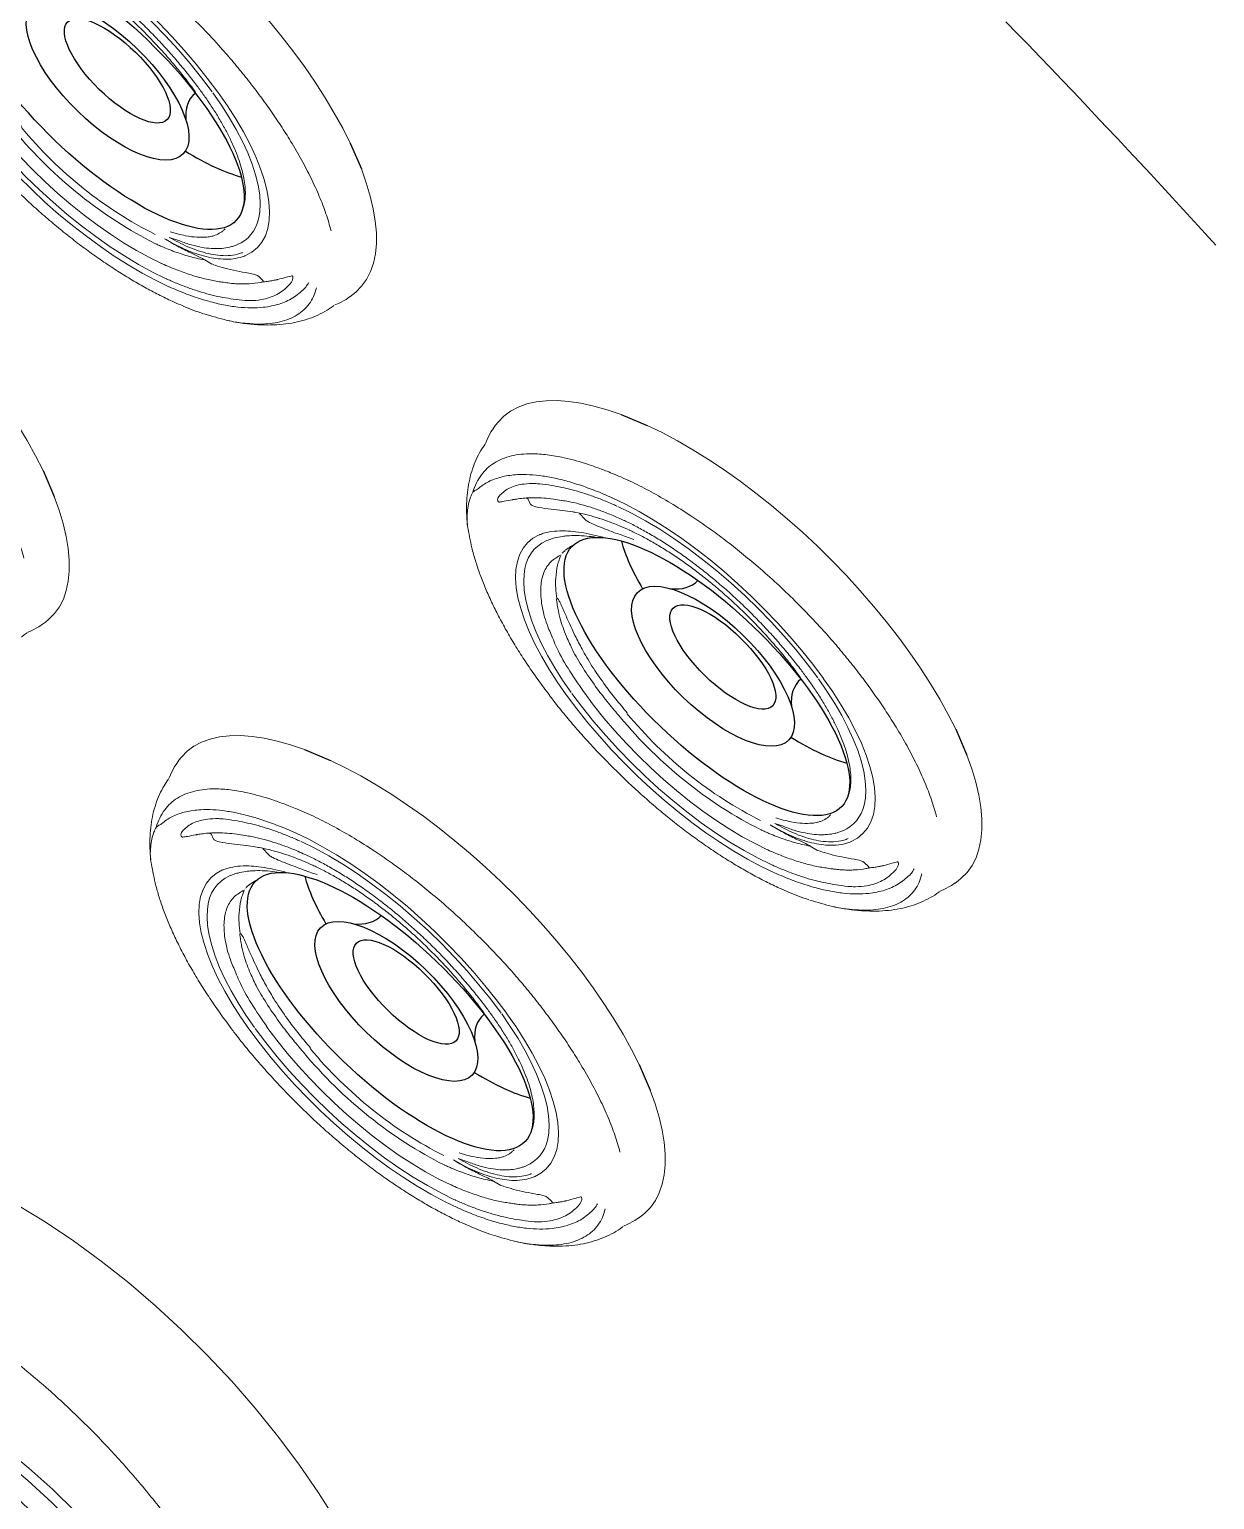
# Model space of a CAD drawing. Extents: x 941 to 1034, y 781 to 934.
# Drawn here: x 1016.52 to 1021.77, y 869.58 to 876.09 of the extents above; entities that cross this region are included whole.
import ezdxf

# ---------------------------------------------------------------- set-up
doc = ezdxf.new("R2010")
doc.units = 0
doc.header["$MEASUREMENT"] = 0
doc.linetypes.add('SLD-Solid', pattern=[0])
for name, color, linetype in [('1', 4, 'Continuous'), ('1_CYAN', 4, 'Continuous'), ('2', 2, 'Continuous'), ('DIM', 3, 'Continuous')]:
    doc.layers.add(name, color=color, linetype=linetype)

# ---------------------------------------------------------------- blocks, each defined once
blk = doc.blocks.new('Pillow07')
at = {"layer": '1_CYAN', "color": 4, "linetype": 'Continuous'}
blk.add_lwpolyline([(-2.3583, -0.8695, -0.006603), (-5.7445, -0.6164, -0.021924), (-6.178, -0.5536, -0.081502), (-6.6829, -0.3825, -0.155149), (-7.057, -0.0024, -0.083013), (-7.1782, 0.3004, -0.136326), (-7.1254, 1.0341, -0.096778), (-6.5652, 1.9438, -0.127397), (-4.2912, 3.344, -0.186872), (-3.2576, 3.2796, 0.065625), (-1.7099, 2.8681, 0.071435), (1.7099, 2.8681, 0.065625), (3.2576, 3.2796, -0.186872), (4.2912, 3.344, -0.127397), (6.5652, 1.9438, -0.096778), (7.1254, 1.0341, -0.136326), (7.1782, 0.3004, -0.083013), (7.057, -0.0024, -0.155149), (6.6829, -0.3825, -0.081502), (6.178, -0.5536, -0.021924), (5.7445, -0.6164, -0.006603), (2.3583, -0.8695, -0.02343)], format="xyb", close=True, dxfattribs=at)
at = {"layer": '1_CYAN', "color": 3, "linetype": 'Continuous'}
blk.add_lwpolyline([(0.011, 1.7903, 0.069931), (-2.4819, 1.4571, 0.085576), (-3.7835, 0.8636, 0.092534), (-4.0834, 0.5588, 0.328712), (-4.0832, 0.0268, 0.110973), (-3.7147, -0.2854, 0.062647), (-2.9227, -0.5879, 0.030211), (-2.0466, -0.7562, 0.019896), (-1.0037, -0.8523, 0.013777), (0, -0.8782, 0.013777), (1.0037, -0.8523, 0.019896), (2.0466, -0.7562, 0.030211), (2.9227, -0.5879, 0.062647), (3.7147, -0.2854, 0.110973), (4.0832, 0.0268, 0.328712), (4.0834, 0.5588, 0.092534), (3.7835, 0.8636, 0.085576), (2.4819, 1.4571, 0.069931), (-0.011, 1.7903)], format="xyb", dxfattribs=at)
blk = doc.blocks.new('J')
at = {"layer": '1', "color": 3, "linetype": 'SLD-Solid', "lineweight": 15, "flags": 128}
for points in [[(1.9018, -0.3599), (1.7804, -0.3013), (1.6527, -0.2471), (1.5194, -0.1978), (1.381, -0.1534), (1.238, -0.1141), (1.0909, -0.0802), (0.9404, -0.0517), (0.7871, -0.0288), (0.6316, -0.0115), (0.4745, 0), (0.3164, 0.0058), (0.1581, 0.0058), (0, 0), (-0.1571, -0.0116), (-0.3126, -0.0289), (-0.4659, -0.0518), (-0.6164, -0.0803), (-0.7635, -0.1142), (-0.9065, -0.1535), (-1.045, -0.1979), (-1.1783, -0.2473), (-1.3059, -0.3014), (-1.4273, -0.3601)], [(-1.2289, -1.1963), (-1.1199, -1.1432), (-1.0047, -1.0947), (-0.8839, -1.0509), (-0.758, -1.0122), (-0.6278, -0.9787), (-0.4938, -0.9505), (-0.3567, -0.9278), (-0.2171, -0.9108), (-0.0759, -0.8995), (0.0664, -0.8939), (0.209, -0.8941), (0.3512, -0.9), (0.4924, -0.9118), (0.6317, -0.9292), (0.7686, -0.9522), (0.9024, -0.9807)], [(-1.1497, -1.2199), (-1.0388, -1.1669), (-0.9214, -1.1188), (-0.7981, -1.0759), (-0.6697, -1.0385), (-0.5367, -1.0067), (-0.4, -0.9807), (-0.2603, -0.9607), (-0.1185, -0.9468), (0.0248, -0.9391), (0.1687, -0.9375), (0.3124, -0.9421), (0.455, -0.953), (0.5959, -0.9699), (0.7342, -0.9929), (0.8691, -1.0218)]]:
    blk.add_lwpolyline(points, dxfattribs=at)
at = {"layer": '1', "color": 3}
for centre, major_axis, ratio in [((0.254, -1.8642), (-1.4397, -0.0234), 0.520649), ((0.2327, -1.7362), (-0.8119, -0.0072), 0.583141)]:
    blk.add_ellipse(centre, major_axis=major_axis, ratio=ratio, dxfattribs=at)
at = {"layer": '1', "color": 3, "linetype": 'SLD-Solid', "lineweight": 15}
for points, knots in [([(-1.399, -1.0275), (-1.3811, -1.0168), (-1.3179, -0.9787), (-1.2022, -0.9177), (-1.0461, -0.8473), (-0.879, -0.7842), (-0.7132, -0.7325), (-0.553, -0.6914), (-0.3995, -0.6591), (-0.2418, -0.6329), (-0.0709, -0.6119), (0.1115, -0.5979), (0.3066, -0.5924), (0.5032, -0.5965), (0.6839, -0.6096), (0.8466, -0.6283), (0.9424, -0.6441), (0.9905, -0.6521)], [0, 0, 0, 0, 0.029367, 0.103767, 0.178168, 0.254729, 0.331291, 0.393306, 0.455321, 0.518568, 0.581815, 0.656275, 0.730735, 0.807359, 0.883982, 0.94187, 1, 1, 1, 1]), ([(-1.0579, -1.2901), (-1.0448, -1.2834), (-1.0011, -1.261), (-0.9224, -1.2256), (-0.8202, -1.1854), (-0.7131, -1.1495), (-0.6017, -1.1178), (-0.4866, -1.0906), (-0.3684, -1.0682), (-0.2476, -1.0504), (-0.1249, -1.0376), (-0.0009, -1.0297), (0.1238, -1.0269), (0.2485, -1.029), (0.3727, -1.0361), (0.4956, -1.0482), (0.6167, -1.0653), (0.7252, -1.085), (0.7922, -1.1004), (0.8206, -1.107)], [0, 0, 0, 0, 0.026275, 0.087966, 0.149698, 0.211464, 0.273267, 0.335105, 0.396973, 0.458867, 0.520782, 0.582712, 0.644652, 0.706595, 0.768535, 0.830464, 0.892377, 0.954267, 1, 1, 1, 1]), ([(-0.9597, -1.3158), (-0.947, -1.3094), (-0.9048, -1.288), (-0.8287, -1.2543), (-0.73, -1.2163), (-0.6264, -1.1826), (-0.5187, -1.1532), (-0.4074, -1.1283), (-0.2931, -1.1081), (-0.1765, -1.0928), (-0.0581, -1.0823), (0.0613, -1.0768), (0.1811, -1.0763), (0.3007, -1.0808), (0.4193, -1.0903), (0.5363, -1.1048), (0.6491, -1.1237), (0.7277, -1.1404), (0.7682, -1.1501), (0.7739, -1.1515)], [0, 0, 0, 0, 0.027554, 0.091746, 0.155986, 0.220267, 0.284591, 0.348954, 0.413352, 0.477778, 0.542227, 0.606691, 0.671163, 0.735636, 0.8001, 0.864548, 0.928972, 0.98997, 1, 1, 1, 1])]:
    blk.add_open_spline(points, degree=3, knots=knots, dxfattribs=at)
blk = doc.blocks.new('*E12')
at = {"layer": '1', "color": 3, "linetype": 'SLD-Solid', "lineweight": 15}
blk.add_arc((2.109, -2.062), 0.0047, 145.5764, 153.9577, dxfattribs=at)
blk = doc.blocks.new('M')
at = {"layer": '1', "color": 3, "linetype": 'SLD-Solid', "lineweight": 15}
for p, q in [((0, 0), (-0.0912, -0.0007)), ((0.0911, -0.0016), (0, 0)), ((-0.6218, -0.0534), (-0.7041, -0.0698)), ((-0.5372, -0.039), (-0.6218, -0.0534)), ((-0.4506, -0.0268), (-0.5372, -0.039)), ((-0.3623, -0.0169), (-0.4506, -0.0268)), ((-0.2728, -0.0092), (-0.3623, -0.0169)), ((-0.1823, -0.0038), (-0.2728, -0.0092)), ((-0.0912, -0.0007), (-0.1823, -0.0038)), ((0.1816, -0.0055), (0.0911, -0.0016)), ((0.2713, -0.0118), (0.1816, -0.0055)), ((0.3597, -0.0203), (0.2713, -0.0118)), ((0.4465, -0.0311), (0.3597, -0.0203)), ((0.5313, -0.0442), (0.4465, -0.0311)), ((0.6138, -0.0593), (0.5313, -0.0442)), ((0.6937, -0.0766), (0.6138, -0.0593)), ((-0.8603, -0.1089), (-0.9337, -0.1313)), ((-0.7837, -0.0884), (-0.8603, -0.1089)), ((-0.7041, -0.0698), (-0.7837, -0.0884)), ((0.7707, -0.0959), (0.6937, -0.0766)), ((0.8444, -0.1171), (0.7707, -0.0959)), ((0.9145, -0.1403), (0.8444, -0.1171)), ((-0.9337, -0.1313), (-1.0035, -0.1556)), ((1.089, -0.2137), (1.0302, -0.1859)), ((-1.1767, -0.2318), (-1.2305, -0.262)), ((-1.1184, -0.2031), (-1.1767, -0.2318)), ((1.1433, -0.243), (1.089, -0.2137)), ((1.1928, -0.2737), (1.1433, -0.243)), ((-1.2796, -0.2934), (-1.3236, -0.326)), ((-1.2305, -0.262), (-1.2796, -0.2934)), ((1.2373, -0.3056), (1.1928, -0.2737)), ((1.2768, -0.3386), (1.2373, -0.3056)), ((-1.3625, -0.3596), (-1.3961, -0.3941)), ((-1.3236, -0.326), (-1.3625, -0.3596)), ((-0.5408, -0.4013), (-0.4637, -0.3894)), ((-0.4637, -0.3894), (-0.3848, -0.3796)), ((-0.3848, -0.3796), (-0.3045, -0.3721)), ((-0.3292, -0.3924), (-0.2475, -0.3862)), ((-0.3045, -0.3721), (-0.2231, -0.3669)), ((-0.2475, -0.3862), (-0.165, -0.3824)), ((-0.2231, -0.3669), (-0.1412, -0.364)), ((-0.165, -0.3824), (-0.0821, -0.3811)), ((-0.1412, -0.364), (-0.059, -0.3634)), ((-0.0821, -0.3811), (0.0007, -0.3823)), ((-0.059, -0.3634), (0.0229, -0.3652)), ((0.0007, -0.3823), (0.0829, -0.386)), ((0.0229, -0.3652), (0.1043, -0.3692)), ((0.0829, -0.386), (0.1641, -0.3922)), ((0.1043, -0.3692), (0.1846, -0.3756)), ((0.1846, -0.3756), (0.2636, -0.3843)), ((0.2636, -0.3843), (0.3408, -0.3952)), ((1.3109, -0.3725), (1.2768, -0.3386)), ((1.3396, -0.4073), (1.3109, -0.3725)), ((-1.4242, -0.4294), (-1.4468, -0.4653)), ((-1.3961, -0.3941), (-1.4242, -0.4294)), ((-0.8238, -0.4699), (-0.7576, -0.4498)), ((-0.7576, -0.4498), (-0.6881, -0.4317)), ((-0.7096, -0.4592), (-0.6387, -0.4413)), ((-0.6881, -0.4317), (-0.6158, -0.4155)), ((-0.6387, -0.4413), (-0.5648, -0.4257)), ((-0.6158, -0.4155), (-0.5408, -0.4013)), ((-0.5648, -0.4257), (-0.4883, -0.4122)), ((-0.4883, -0.4122), (-0.4096, -0.4011)), ((-0.4096, -0.4011), (-0.3292, -0.3924)), ((0.1641, -0.3922), (0.2439, -0.4009)), ((0.2439, -0.4009), (0.3217, -0.4119)), ((0.2938, -0.4466), (0.2951, -0.4468)), ((0.3267, -0.4127), (0.3922, -0.4246)), ((0.3408, -0.3952), (0.3426, -0.3955)), ((0.3426, -0.3955), (0.4128, -0.4079)), ((0.3922, -0.4246), (0.4551, -0.4385)), ((0.4128, -0.4079), (0.4803, -0.4226)), ((0.4551, -0.4385), (0.515, -0.4544)), ((0.4803, -0.4226), (0.5446, -0.4394)), ((0.515, -0.4544), (0.5716, -0.4722)), ((0.5446, -0.4394), (0.6054, -0.4582)), ((1.3628, -0.4429), (1.3396, -0.4073)), ((1.3803, -0.4789), (1.3628, -0.4429)), ((-1.4638, -0.5016), (-1.475, -0.5383)), ((-1.4468, -0.4653), (-1.4638, -0.5016)), ((-0.8865, -0.4918), (-0.8238, -0.4699)), ((-0.8407, -0.501), (-0.777, -0.4791)), ((-0.777, -0.4791), (-0.7096, -0.4592)), ((0.2672, -0.4647), (0.2686, -0.4649)), ((0.5716, -0.4722), (0.6244, -0.4917)), ((0.6054, -0.4582), (0.6622, -0.4789)), ((0.6244, -0.4917), (0.6732, -0.5129)), ((0.6622, -0.4789), (0.7147, -0.5014)), ((0.6732, -0.5129), (0.7177, -0.5356)), ((0.7147, -0.5014), (0.7626, -0.5255)), ((1.3921, -0.5154), (1.3803, -0.4789)), ((1.3982, -0.5522), (1.3921, -0.5154)), ((-1.475, -0.5383), (-1.4805, -0.5751)), ((-1.4805, -0.5751), (-1.4802, -0.612)), ((-0.7317, -0.539), (-0.7309, -0.5387)), ((-0.6876, -0.554), (-0.7109, -0.5661)), ((0.7177, -0.5356), (0.7576, -0.5597)), ((0.7576, -0.5597), (0.7926, -0.5849)), ((0.7626, -0.5255), (0.8056, -0.5511)), ((0.7926, -0.5849), (0.8225, -0.6113)), ((0.8056, -0.5511), (0.8435, -0.578)), ((0.8435, -0.578), (0.8758, -0.6061)), ((1.3985, -0.5891), (1.3982, -0.5522)), ((-1.4802, -0.612), (-1.4781, -0.6296)), ((-1.4781, -0.6296), (-1.4754, -0.646)), ((-1.4747, -0.6459), (-1.4715, -0.6651)), ((-0.9032, -0.6442), (-0.9392, -0.6429)), ((0.8225, -0.6113), (0.8472, -0.6386)), ((0.8472, -0.6386), (0.8656, -0.665)), ((0.8758, -0.6061), (0.9026, -0.6352)), ((0.9026, -0.6352), (0.9236, -0.6651)), ((1.3794, -0.6789), (1.3906, -0.6423)), ((1.3906, -0.6423), (1.3935, -0.623)), ((1.3942, -0.623), (1.3966, -0.6066)), ((1.3966, -0.6066), (1.3985, -0.5891)), ((-1.4715, -0.6651), (-1.4597, -0.7015)), ((-1.4597, -0.7015), (-1.4527, -0.7176)), ((0.9236, -0.6651), (0.9387, -0.6956)), ((0.9387, -0.6956), (0.9477, -0.7265)), ((1.3726, -0.695), (1.3794, -0.6789)), ((-1.1475, -0.7585), (-1.1492, -0.7607)), ((-1.1229, -0.7672), (-1.1475, -0.7585)), ((0.9507, -0.7576), (0.9476, -0.7888)), ((0.9477, -0.7265), (0.9507, -0.7576)), ((-0.9981, -0.836), (-1.0071, -0.8664)), ((0.9476, -0.7888), (0.9384, -0.8198)), ((1.0686, -0.8435), (1.0441, -0.8441)), ((1.0779, -0.8447), (1.0762, -0.8467)), ((-1.0071, -0.8664), (-1.0102, -0.897)), ((-1.0102, -0.897), (-1.0073, -0.9275)), ((-1.0073, -0.9275), (-0.9984, -0.9578)), ((-0.9984, -0.9578), (-0.9836, -0.9878)), ((0.6284, -0.981), (0.6581, -0.9647)), ((0.8608, -0.9522), (0.8249, -0.9613)), ((0.862, -0.9512), (0.8717, -0.9465)), ((-0.9836, -0.9878), (-0.963, -1.0171)), ((-0.963, -1.0171), (-0.9368, -1.0456)), ((-0.9007, -1.0305), (-0.9222, -1.0072)), ((-0.8708, -1.0569), (-0.9007, -1.0305)), ((-0.7419, -0.9846), (-0.7439, -0.9797)), ((0.6692, -1.0106), (0.6323, -1.0205)), ((0.6743, -0.9857), (0.6427, -1.0017)), ((-1.2086, -1.0611), (-1.2084, -1.0615)), ((-0.9368, -1.0456), (-0.905, -1.0731)), ((-0.905, -1.0731), (-0.8679, -1.0995)), ((-0.8358, -1.0822), (-0.8708, -1.0569)), ((-0.8679, -1.0995), (-0.8257, -1.1247)), ((-0.7959, -1.1063), (-0.8358, -1.0822)), ((-0.7515, -1.129), (-0.7959, -1.1063)), ((0.7026, -1.1067), (0.7035, -1.1064)), ((-0.8257, -1.1247), (-0.7787, -1.1483)), ((-0.7787, -1.1483), (-0.7272, -1.1704)), ((-0.7026, -1.1502), (-0.7515, -1.129)), ((-0.7272, -1.1704), (-0.6714, -1.1907)), ((-0.6498, -1.1697), (-0.7026, -1.1502)), ((-0.5932, -1.1875), (-0.6498, -1.1697)), ((0.4487, -1.1761), (0.5167, -1.1617)), ((0.5167, -1.1617), (0.582, -1.1452)), ((0.582, -1.1452), (0.644, -1.1268)), ((0.6988, -1.1627), (0.6314, -1.1827)), ((0.644, -1.1268), (0.7026, -1.1067)), ((0.757, -1.1429), (0.6988, -1.1627)), ((0.7342, -1.1789), (0.7958, -1.1574)), ((0.7625, -1.1409), (0.757, -1.1429)), ((-0.6714, -1.1907), (-0.6118, -1.2092)), ((-0.6118, -1.2092), (-0.5487, -1.2256)), ((-0.5333, -1.2034), (-0.5932, -1.1875)), ((-0.5487, -1.2256), (-0.4825, -1.24)), ((-0.4704, -1.2173), (-0.5333, -1.2034)), ((-0.405, -1.2292), (-0.4704, -1.2173)), ((-0.3221, -1.241), (-0.3999, -1.23)), ((-0.37, -1.1881), (-0.3686, -1.1884)), ((-0.3686, -1.1884), (-0.3673, -1.1886)), ((-0.3673, -1.1886), (-0.2957, -1.1988)), ((-0.2957, -1.1988), (-0.2223, -1.2068)), ((-0.2223, -1.2068), (-0.1476, -1.2125)), ((-0.1476, -1.2125), (-0.0719, -1.216)), ((-0.0719, -1.216), (0.0044, -1.2171)), ((0.0044, -1.2171), (0.0807, -1.216)), ((0.0807, -1.216), (0.1566, -1.2125)), ((0.1566, -1.2125), (0.2319, -1.2067)), ((0.2319, -1.2067), (0.3059, -1.1987)), ((0.3059, -1.1987), (0.3783, -1.1885)), ((0.4101, -1.2296), (0.3314, -1.2407)), ((0.3783, -1.1885), (0.4487, -1.1761)), ((0.4866, -1.2162), (0.4101, -1.2296)), ((0.4557, -1.2464), (0.5294, -1.2325)), ((0.5605, -1.2005), (0.4866, -1.2162)), ((0.5294, -1.2325), (0.6007, -1.2166)), ((0.6314, -1.1827), (0.5605, -1.2005)), ((0.6007, -1.2166), (0.669, -1.1987)), ((0.669, -1.1987), (0.7342, -1.1789)), ((-0.4825, -1.24), (-0.4137, -1.2522)), ((-0.4137, -1.2522), (-0.4119, -1.2525)), ((-0.4119, -1.2525), (-0.3359, -1.2632)), ((-0.3359, -1.2632), (-0.2582, -1.2717)), ((-0.2424, -1.2496), (-0.3221, -1.241)), ((-0.2582, -1.2717), (-0.1792, -1.278)), ((-0.1611, -1.2558), (-0.2424, -1.2496)), ((-0.1792, -1.278), (-0.0991, -1.2821)), ((-0.0789, -1.2595), (-0.1611, -1.2558)), ((-0.0991, -1.2821), (-0.0184, -1.2838)), ((0.0039, -1.2608), (-0.0789, -1.2595)), ((-0.0184, -1.2838), (0.0624, -1.2832)), ((0.0868, -1.2595), (0.0039, -1.2608)), ((0.0624, -1.2832), (0.143, -1.2804)), ((0.1693, -1.2557), (0.0868, -1.2595)), ((0.143, -1.2804), (0.2231, -1.2752)), ((0.251, -1.2494), (0.1693, -1.2557)), ((0.2231, -1.2752), (0.3021, -1.2678)), ((0.3314, -1.2407), (0.251, -1.2494)), ((0.3021, -1.2678), (0.3798, -1.2582)), ((0.3798, -1.2582), (0.4557, -1.2464))]:
    blk.add_line(p, q, dxfattribs=at)
at = {"layer": '1', "color": 3}
for centre, major_axis, ratio, start_param, end_param in [((-0.03, -0.7544), (0.8294, 0.0145), 0.364496, 3.146563, 9.429748), ((-0.0426, -0.7029), (0.4678, 0.006), 0.408212, 3.144742, 9.427927), ((-0.5999, -0.4823), (0.2417, 0.0019), 0.7, -0.725267, -0.007908), ((0.4969, -0.478), (0.2246, 0.0018), 0.7, 3.068739, 3.858971), ((-0.0411, -0.643), (0.3088, 0.0031), 0.371973, 3.142644, 9.425829), ((-0.0119, -0.4306), (0.8294, 0.0145), 0.364496, 3.679416, 4.068187), ((-0.0119, -0.4306), (0.8294, 0.0145), 0.364496, -1.024668, -0.591327)]:
    blk.add_ellipse(centre, major_axis=major_axis, ratio=ratio, start_param=start_param, end_param=end_param, dxfattribs=at)
at = {"layer": '1', "color": 3, "linetype": 'SLD-Solid', "lineweight": 15}
for centre, major_axis, ratio, start_param, end_param in [((-0.9127, -0.6453), (0.0096, 0.00008), 0.7, 0.155275, 0.272948), ((0.5743, -0.7525), (0.3162, 0.0025), 0.7, -0.280999, 0.394679), ((-1.1521, -0.7649), (0.00657, 0.00005), 0.7, 1.120631, 1.843929), ((-1.1504, -0.7628), (0.00681, 0.00005), 0.7, 1.126374, 1.762963), ((-1.1499, -0.7622), (0.00639, 0.00005), 0.7, 1.115946, 1.80729), ((-1.1383, -0.7629), (0.0112, 0.0001), 0.7, 2.477545, 2.524721), ((-1.1156, -0.7712), (0.00535, -0.00526), 1, 3.376627, 3.425003), ((-0.6467, -0.8895), (0.322, 0.0026), 0.7, 2.864732, 3.67969), ((1.0694, -0.8481), (0.00706, 0.00006), 0.7, 0.271899, 1.628297), ((0.8224, -0.9622), (0.00164, 0.00167), 1, -0.438797, -0.309864), ((0.0199, -0.1994), (1.3275, 0.0105), 0.7, 4.567646, 5.149835), ((0.0169, -0.1691), (1.4177, 0.0113), 0.7, 4.571791, 5.14569)]:
    blk.add_ellipse(centre, major_axis=major_axis, ratio=ratio, start_param=start_param, end_param=end_param, dxfattribs=at)
for points, knots in [([(-0.985, -0.4246), (-0.9747, -0.4202), (-0.9385, -0.4045), (-0.872, -0.3794), (-0.7823, -0.3503), (-0.6862, -0.3241), (-0.5908, -0.3025), (-0.4987, -0.2851), (-0.4104, -0.2714), (-0.3196, -0.2601), (-0.2212, -0.2509), (-0.1161, -0.2444), (-0.0038, -0.2413), (0.1096, -0.2421), (0.2137, -0.2465), (0.3075, -0.2533), (0.3628, -0.2593), (0.3904, -0.2623)], [0, 0, 0, 0, 0.029367, 0.103767, 0.178168, 0.254729, 0.331291, 0.393306, 0.455321, 0.518568, 0.581815, 0.656275, 0.730735, 0.807359, 0.883982, 0.94187, 1, 1, 1, 1]), ([(0.3904, -0.2623), (0.4192, -0.2659), (0.4767, -0.2731), (0.5607, -0.2867), (0.6427, -0.3023), (0.7282, -0.3215), (0.8154, -0.3446), (0.9034, -0.3723), (0.9854, -0.4031), (1.0623, -0.4371), (1.1067, -0.4619), (1.1292, -0.4745)], [0, 0, 0, 0, 0.095674, 0.191347, 0.288728, 0.386109, 0.50594, 0.625771, 0.749064, 0.872357, 1, 1, 1, 1]), ([(-1.3399, -0.9112), (-1.3464, -0.8976), (-1.3594, -0.8702), (-1.3685, -0.8299), (-1.3706, -0.7904), (-1.3654, -0.7519), (-1.353, -0.7138), (-1.3336, -0.6764), (-1.3078, -0.64), (-1.2724, -0.6012), (-1.2251, -0.5597), (-1.1562, -0.5114), (-1.0827, -0.47), (-1.0202, -0.4402), (-0.993, -0.4281), (-0.985, -0.4246)], [0, 0, 0, 0, 0.075379, 0.151309, 0.223329, 0.29535, 0.369104, 0.442862, 0.514729, 0.586967, 0.682119, 0.778071, 0.907999, 0.972873, 1, 1, 1, 1]), ([(-0.7876, -0.5289), (-0.7801, -0.5261), (-0.755, -0.5169), (-0.7098, -0.5023), (-0.651, -0.4856), (-0.5894, -0.4706), (-0.5254, -0.4573), (-0.4592, -0.4459), (-0.3911, -0.4362), (-0.3216, -0.4286), (-0.2509, -0.4228), (-0.1795, -0.4191), (-0.1077, -0.4173), (-0.0358, -0.4176), (0.0357, -0.42), (0.1066, -0.4243), (0.1764, -0.4306), (0.239, -0.438), (0.2776, -0.444), (0.294, -0.4465)], [0, 0, 0, 0, 0.026275, 0.087966, 0.149698, 0.211464, 0.273267, 0.335105, 0.396973, 0.458867, 0.520782, 0.582712, 0.644652, 0.706595, 0.768535, 0.830464, 0.892377, 0.954267, 1, 1, 1, 1]), ([(-0.731, -0.5388), (-0.7237, -0.5362), (-0.6995, -0.5274), (-0.6557, -0.5134), (-0.599, -0.4977), (-0.5394, -0.4836), (-0.4774, -0.4712), (-0.4134, -0.4607), (-0.3476, -0.452), (-0.2804, -0.4453), (-0.2123, -0.4405), (-0.1435, -0.4378), (-0.0745, -0.437), (-0.0056, -0.4383), (0.0628, -0.4416), (0.1303, -0.4469), (0.1953, -0.454), (0.2406, -0.4604), (0.264, -0.4641), (0.2673, -0.4646)], [0, 0, 0, 0, 0.027554, 0.091746, 0.155986, 0.220267, 0.284591, 0.348954, 0.413352, 0.477778, 0.542227, 0.606691, 0.671163, 0.735636, 0.8001, 0.864548, 0.928972, 0.98997, 1, 1, 1, 1]), ([(0.2953, -0.4467), (0.3036, -0.4481), (0.3317, -0.4527), (0.3781, -0.4619), (0.4331, -0.4749), (0.4852, -0.4895), (0.5342, -0.5057), (0.5796, -0.5233), (0.6213, -0.5422), (0.659, -0.5622), (0.6924, -0.5833), (0.7215, -0.6052), (0.7462, -0.6278), (0.7661, -0.651), (0.7797, -0.671), (0.7848, -0.6833), (0.7865, -0.6876)], [0, 0, 0, 0, 0.032536, 0.10973, 0.186868, 0.263931, 0.340915, 0.417824, 0.494672, 0.571492, 0.648319, 0.725227, 0.802333, 0.879798, 0.95782, 1, 1, 1, 1]), ([(-1.3337, -0.8863), (-1.3335, -0.8825), (-1.3325, -0.8611), (-1.3233, -0.8215), (-1.2972, -0.7681), (-1.2607, -0.72), (-1.2179, -0.6776), (-1.1725, -0.6405), (-1.1201, -0.6047), (-1.0614, -0.5703), (-0.9963, -0.5376), (-0.9377, -0.5117), (-0.9, -0.4971), (-0.8875, -0.4922)], [0, 0, 0, 0, 0.026712, 0.151413, 0.276447, 0.401159, 0.493498, 0.585836, 0.678075, 0.770318, 0.862284, 0.954116, 1, 1, 1, 1]), ([(-1.1143, -0.6427), (-1.0894, -0.6256), (-1.0521, -0.6), (-0.993, -0.5678), (-0.9457, -0.5446), (-0.9035, -0.526), (-0.8697, -0.5121), (-0.8529, -0.5056), (-0.8452, -0.5027)], [0, 0, 0, 0, 0.337008, 0.50583, 0.674678, 0.843513, 0.927915, 1, 1, 1, 1]), ([(-0.8875, -0.4922), (-0.8874, -0.4922), (-0.8873, -0.4922), (-0.8872, -0.4921), (-0.8871, -0.4921)], [0, 0, 0, 0, 0.154805, 1, 1, 1, 1]), ([(-0.8871, -0.4921), (-0.8871, -0.4921), (-0.8869, -0.492), (-0.8867, -0.4919), (-0.8865, -0.4918)], [0, 0, 0, 0, 0.109067, 1, 1, 1, 1]), ([(-1.0347, -0.6571), (-1.0268, -0.6512), (-1.0067, -0.6364), (-0.9696, -0.6136), (-0.9243, -0.5885), (-0.8746, -0.5645), (-0.8292, -0.5448), (-0.7991, -0.5334), (-0.7881, -0.5292)], [0, 0, 0, 0, 0.125672, 0.317663, 0.508626, 0.698715, 0.890112, 1, 1, 1, 1]), ([(-0.961, -0.6568), (-0.9588, -0.6551), (-0.9453, -0.6447), (-0.9162, -0.6264), (-0.8739, -0.6021), (-0.8271, -0.5787), (-0.78, -0.5577), (-0.7466, -0.5449), (-0.7316, -0.5391)], [0, 0, 0, 0, 0.039608, 0.239952, 0.439301, 0.636256, 0.836536, 1, 1, 1, 1]), ([(-0.7109, -0.5661), (-0.7315, -0.5756), (-0.7775, -0.5967), (-0.8323, -0.6219), (-0.8733, -0.6379), (-0.8925, -0.6437), (-0.901, -0.6441), (-0.9032, -0.6442)], [0, 0, 0, 0, 0.322327, 0.718503, 0.892265, 0.972127, 1, 1, 1, 1]), ([(-1.2457, -0.8348), (-1.2455, -0.8257), (-1.245, -0.8076), (-1.2375, -0.7797), (-1.2244, -0.7517), (-1.2035, -0.7211), (-1.1798, -0.6955), (-1.1498, -0.6684), (-1.1291, -0.6534), (-1.1144, -0.6428)], [0, 0, 0, 0, 0.144102, 0.288177, 0.431944, 0.575712, 0.757525, 0.828809, 1, 1, 1, 1]), ([(-0.7857, -0.6413), (-0.7935, -0.6456), (-0.8176, -0.6592), (-0.8547, -0.6828), (-0.8951, -0.712), (-0.9318, -0.7435), (-0.9637, -0.7773), (-0.9823, -0.8041), (-0.9919, -0.8219), (-0.9953, -0.8293), (-0.9973, -0.8338), (-0.9978, -0.8352), (-0.9978, -0.8352)], [0.1589519, 0.1589519, 0.1589519, 0.1589519, 0.2189082, 0.346758, 0.4751575, 0.6035615, 0.754596, 0.905669, 0.9433962, 0.9811215, 0.9999977, 1, 1, 1, 1]), ([(-1.1724, -0.7833), (-1.1664, -0.7757), (-1.1539, -0.7596), (-1.1293, -0.7341), (-1.0998, -0.707), (-1.069, -0.6818), (-1.0463, -0.6652), (-1.0365, -0.6581)], [0, 0, 0, 0, 0.193412, 0.408503, 0.621237, 0.836748, 1, 1, 1, 1]), ([(-1.1226, -0.767), (-1.1221, -0.7671), (-1.1216, -0.7673), (-1.1205, -0.7675), (-1.1188, -0.7676), (-1.1145, -0.7671), (-1.1015, -0.7623), (-1.0776, -0.7459), (-1.0429, -0.7198), (-1.0147, -0.6972), (-1.0012, -0.6863)], [0, 0, 0, 0, 0.006241, 0.007227, 0.014587, 0.028589, 0.070449, 0.262258, 0.646421, 1, 1, 1, 1]), ([(-1.0012, -0.6863), (-1.0011, -0.6863), (-0.9904, -0.6774), (-0.9773, -0.6679), (-0.9637, -0.6584), (-0.963, -0.6579)], [0, 0, 0, 0, 0.006401, 0.954168, 1, 1, 1, 1]), ([(-0.956, -0.8285), (-0.956, -0.8285), (-0.9539, -0.8234), (-0.9494, -0.8133), (-0.9383, -0.7929), (-0.9245, -0.7724), (-0.904, -0.7468), (-0.8803, -0.7213), (-0.8475, -0.6921), (-0.8233, -0.6733), (-0.811, -0.6645)], [0, 0, 0, 0, 0.0000306, 0.0744962, 0.1489695, 0.2980039, 0.3724874, 0.5215575, 0.6706687, 0.804032, 0.804032, 0.804032, 0.804032]), ([(1.0886, -1.0769), (1.0904, -1.0759), (1.1109, -1.0633), (1.1461, -1.0373), (1.1934, -0.9991), (1.2351, -0.9591), (1.2715, -0.9181), (1.3025, -0.8762), (1.3279, -0.8335), (1.3482, -0.7903), (1.3625, -0.7467), (1.3702, -0.7163), (1.3717, -0.7004), (1.3718, -0.6992)], [0, 0, 0, 0, 0.011075, 0.128358, 0.243715, 0.356861, 0.467679, 0.576202, 0.682584, 0.787058, 0.889908, 0.99144, 1, 1, 1, 1]), ([(1.2614, -0.6989), (1.2679, -0.7107), (1.2809, -0.7344), (1.29, -0.771), (1.2921, -0.8077), (1.2868, -0.8446), (1.2744, -0.882), (1.2551, -0.9193), (1.2291, -0.9558), (1.197, -0.9923), (1.1691, -1.016), (1.1547, -1.0282)], [0, 0, 0, 0, 0.113502, 0.227834, 0.336279, 0.444726, 0.555781, 0.666843, 0.775057, 0.88383, 1, 1, 1, 1]), ([(1.2267, -0.7408), (1.2265, -0.7371), (1.226, -0.7259), (1.223, -0.7144), (1.2211, -0.7068)], [0, 0, 0, 0, 0.3359347, 1, 1, 1, 1]), ([(-1.4516, -0.7216), (-1.4496, -0.7329), (-1.4452, -0.7585), (-1.4323, -0.7977), (-1.4143, -0.8391), (-1.3914, -0.8796), (-1.3639, -0.9191), (-1.3316, -0.9576), (-1.2954, -0.9947), (-1.268, -1.0179), (-1.2544, -1.0294)], [0, 0, 0, 0, 0.1000144, 0.225756, 0.3519621, 0.4790519, 0.6074395, 0.7375219, 0.8696622, 1, 1, 1, 1]), ([(-0.8674, -0.794), (-0.8657, -0.7853), (-0.8636, -0.7743), (-0.8601, -0.7632), (-0.8592, -0.7608)], [0, 0, 0, 0, 0.3572691, 0.4544643, 0.4544643, 0.4544643, 0.4544643]), ([(0.7965, -1.1571), (0.8229, -1.1465), (0.8756, -1.1252), (0.9309, -1.0982), (0.9804, -1.0707), (1.0253, -1.0431), (1.0763, -1.0059), (1.1202, -0.967), (1.1624, -0.9207), (1.1978, -0.8666), (1.2227, -0.8045), (1.2253, -0.762), (1.2267, -0.7408)], [0, 0, 0, 0, 0.099686, 0.199319, 0.230421, 0.322801, 0.415179, 0.507539, 0.5999, 0.733139, 0.866784, 1, 1, 1, 1]), ([(1.1672, -0.7765), (1.167, -0.788), (1.1666, -0.8109), (1.1591, -0.8443), (1.1461, -0.877), (1.1252, -0.9115), (1.1015, -0.9395), (1.0715, -0.9683), (1.0508, -0.9838), (1.0362, -0.9948)], [0, 0, 0, 0, 0.144102, 0.288177, 0.431944, 0.575712, 0.757525, 0.828809, 1, 1, 1, 1]), ([(1.1473, -0.737), (1.143, -0.7443), (1.1319, -0.7638), (1.121, -0.7827), (1.1142, -0.7944)], [0, 0, 0, 0, 0.3791413, 1, 1, 1, 1]), ([(1.1469, -0.7365), (1.1473, -0.7365), (1.1482, -0.7365), (1.1497, -0.7367), (1.1515, -0.7373), (1.1537, -0.7384), (1.1575, -0.7415), (1.1621, -0.7489), (1.1659, -0.7597), (1.167, -0.7695), (1.1672, -0.7751), (1.1672, -0.7765)], [0, 0, 0, 0, 0.01602, 0.035445, 0.054871, 0.08078, 0.12717, 0.274887, 0.583806, 0.893992, 1, 1, 1, 1]), ([(-1.2255, -0.8586), (-1.2259, -0.8587), (-1.2268, -0.8591), (-1.2283, -0.8596), (-1.2301, -0.8599), (-1.2322, -0.8598), (-1.236, -0.8589), (-1.2407, -0.8549), (-1.2444, -0.8477), (-1.2454, -0.8402), (-1.2457, -0.8359), (-1.2457, -0.8348)], [0, 0, 0, 0, 0.01602, 0.035445, 0.054871, 0.08078, 0.12717, 0.274887, 0.583806, 0.893992, 1, 1, 1, 1]), ([(-1.2258, -0.8584), (-1.2216, -0.8526), (-1.2105, -0.8372), (-1.1995, -0.821), (-1.1927, -0.8109)], [0, 0, 0, 0, 0.379141, 1, 1, 1, 1]), ([(-1.1927, -0.8109), (-1.1925, -0.8106), (-1.1918, -0.8097), (-1.1907, -0.8081), (-1.1889, -0.8055), (-1.1856, -0.801), (-1.1802, -0.7935), (-1.1753, -0.787), (-1.1725, -0.7833)], [0, 0, 0, 0, 0.035919, 0.106555, 0.177195, 0.318487, 0.601091, 1, 1, 1, 1]), ([(-0.8697, -0.8364), (-0.8739, -0.8547), (-0.8822, -0.8912), (-0.8664, -0.9459), (-0.8304, -0.9988), (-0.7723, -1.0482), (-0.7067, -1.0882), (-0.6543, -1.1088), (-0.6342, -1.1167)], [0, 0, 0, 0, 0.177735, 0.35547, 0.533205, 0.71094, 0.888675, 1, 1, 1, 1]), ([(-0.8674, -0.7942), (-0.868, -0.7982), (-0.8693, -0.8075), (-0.8693, -0.8167), (-0.8692, -0.822)], [0, 0, 0, 0, 0.42371, 1, 1, 1, 1]), ([(-0.8687, -0.8311), (-0.8687, -0.8311), (-0.8684, -0.8304), (-0.8672, -0.8303), (-0.8643, -0.8376), (-0.8577, -0.8523), (-0.8428, -0.8806), (-0.8239, -0.9041), (-0.8113, -0.9197)], [0, 0, 0, 0, 0.000257, 0.036334, 0.144253, 0.358235, 0.572789, 1, 1, 1, 1]), ([(0.6427, -1.0017), (0.6728, -0.9926), (0.7207, -0.9783), (0.7764, -0.9531), (0.8168, -0.9307), (0.8536, -0.9046), (0.8856, -0.8749), (0.9042, -0.8499), (0.9138, -0.8326), (0.9171, -0.8253), (0.9193, -0.8209), (0.9197, -0.8195), (0.9197, -0.8195)], [0, 0, 0, 0, 0.218908, 0.346758, 0.475158, 0.603561, 0.754596, 0.905669, 0.943396, 0.981121, 0.999998, 1, 1, 1, 1]), ([(0.9381, -0.8205), (0.9375, -0.822), (0.9357, -0.8265), (0.9322, -0.834), (0.9228, -0.8516), (0.9045, -0.8773), (0.8737, -0.9079), (0.838, -0.9348), (0.7992, -0.9584), (0.7452, -0.9851), (0.6986, -1.0008), (0.6692, -1.0106)], [0, 0, 0, 0, 0.0187738, 0.0563476, 0.0938864, 0.2442892, 0.3947292, 0.5226703, 0.6514061, 0.779526, 1, 1, 1, 1]), ([(0.8778, -0.8134), (0.8778, -0.8134), (0.8758, -0.8184), (0.8711, -0.8284), (0.8601, -0.848), (0.8463, -0.8671), (0.8258, -0.8901), (0.802, -0.9122), (0.7668, -0.938), (0.7252, -0.963), (0.6913, -0.9782), (0.6743, -0.9857)], [0, 0, 0, 0, 0.000031, 0.074497, 0.14897, 0.298004, 0.372488, 0.521558, 0.670669, 0.835334, 1, 1, 1, 1]), ([(0.7593, -0.8834), (0.7642, -0.8771), (0.772, -0.8667), (0.7822, -0.8476), (0.788, -0.8303), (0.7908, -0.8128), (0.7908, -0.8039), (0.7908, -0.7994)], [0, 0, 0, 0, 0.2370068, 0.3895674, 0.6949044, 0.847454, 1, 1, 1, 1]), ([(0.8734, -0.9456), (0.8867, -0.9387), (0.916, -0.9235), (0.9579, -0.8964), (0.9956, -0.8706), (1.021, -0.8529), (1.0354, -0.8459), (1.0401, -0.8444), (1.0426, -0.8439), (1.0438, -0.8438), (1.0444, -0.8438)], [0, 0, 0, 0, 0.235356, 0.518357, 0.801279, 0.944189, 0.976328, 0.9876, 0.993788, 1, 1, 1, 1]), ([(0.9536, -0.9723), (0.9536, -0.9723), (0.9575, -0.9695), (0.9631, -0.9653), (0.9723, -0.9583), (0.9848, -0.9483), (1.0019, -0.9337), (1.021, -0.9155), (1.0446, -0.8905), (1.0635, -0.8668), (1.0752, -0.849), (1.0779, -0.8447)], [0, 0, 0, 0, 0.000714, 0.073392, 0.109721, 0.182421, 0.327724, 0.473063, 0.618482, 0.909311, 1, 1, 1, 1]), ([(1.1142, -0.7944), (1.114, -0.7947), (1.1133, -0.7958), (1.1122, -0.7976), (1.1104, -0.8005), (1.1071, -0.8055), (1.1005, -0.8153), (1.0907, -0.829), (1.0822, -0.8395), (1.0779, -0.8447)], [0, 0, 0, 0, 0.020739, 0.061523, 0.102309, 0.183889, 0.34706, 0.673517, 1, 1, 1, 1]), ([(-1.3399, -0.9112), (-1.3396, -0.906), (-1.3392, -0.8981), (-1.3351, -0.8893), (-1.3337, -0.8863)], [0, 0, 0, 0, 0.664107, 1, 1, 1, 1]), ([(0.6581, -0.9647), (0.6686, -0.9582), (0.6952, -0.9419), (0.7308, -0.9146), (0.7498, -0.8938), (0.7593, -0.8834)], [0, 0, 0, 0, 0.243936, 0.619578, 1, 1, 1, 1]), ([(-1.2896, -0.9952), (-1.297, -0.9867), (-1.3141, -0.967), (-1.3299, -0.9385), (-1.3372, -0.9186), (-1.3399, -0.9112)], [0, 0, 0, 0, 0.32393, 0.749492, 1, 1, 1, 1]), ([(-0.8113, -0.9197), (-0.8016, -0.93), (-0.7823, -0.9508), (-0.7566, -0.9701), (-0.7437, -0.9798)], [0, 0, 0, 0, 0.4978509, 1, 1, 1, 1]), ([(0.8249, -0.9613), (0.8145, -0.9682), (0.7872, -0.9866), (0.7465, -1.0092), (0.7103, -1.0269), (0.6835, -1.0392), (0.6612, -1.0487), (0.6382, -1.0579), (0.6266, -1.0624), (0.6206, -1.0646), (0.6206, -1.0646)], [0, 0, 0, 0, 0.182479, 0.479936, 0.628519, 0.702783, 0.8514, 0.925684, 0.999996, 1, 1, 1, 1]), ([(0.6323, -1.0205), (0.6537, -1.0151), (0.6965, -1.0041), (0.7458, -0.9878), (0.7834, -0.9747), (0.8044, -0.967), (0.8195, -0.9625), (0.8247, -0.961)], [0, 0, 0, 0, 0.334114, 0.669312, 0.80065, 0.932519, 1, 1, 1, 1]), ([(0.7035, -1.1064), (0.7146, -1.102), (0.7369, -1.0934), (0.7689, -1.0798), (0.7997, -1.0656), (0.839, -1.0461), (0.8847, -1.0205), (0.9246, -0.9942), (0.9458, -0.9782), (0.9521, -0.9734)], [0, 0, 0, 0, 0.112765, 0.225721, 0.338638, 0.45164, 0.677601, 0.903593, 1, 1, 1, 1]), ([(-1.2102, -1.0603), (-1.2234, -1.0517), (-1.2504, -1.0341), (-1.2763, -1.0118), (-1.2874, -0.9979), (-1.2896, -0.9952)], [0, 0, 0, 0, 0.434001, 0.888952, 1, 1, 1, 1]), ([(-0.7437, -0.9796), (-0.7437, -0.9796), (-0.7425, -0.9789), (-0.7386, -0.9784), (-0.7297, -0.98), (-0.7135, -0.9852), (-0.6846, -0.9965), (-0.6347, -1.0165), (-0.5706, -1.0401), (-0.519, -1.0557), (-0.4974, -1.0622)], [0, 0, 0, 0, 0.0002, 0.025236, 0.067323, 0.141073, 0.266748, 0.470502, 0.778091, 1, 1, 1, 1]), ([(-0.5239, -1.0952), (-0.545, -1.0879), (-0.5947, -1.0707), (-0.6531, -1.0431), (-0.6958, -1.0178), (-0.7191, -1.0016), (-0.7315, -0.9922), (-0.738, -0.9871), (-0.7408, -0.9851), (-0.7418, -0.9844)], [0, 0, 0, 0, 0.230758, 0.545346, 0.74943, 0.872578, 0.942678, 0.980397, 1, 1, 1, 1]), ([(1.0361, -0.9949), (1.0112, -1.0128), (0.9739, -1.0398), (0.9148, -1.073), (0.8675, -1.0969), (0.8253, -1.1158), (0.7915, -1.1297), (0.7747, -1.1362), (0.767, -1.1392)], [0, 0, 0, 0, 0.337008, 0.50583, 0.674678, 0.843513, 0.927915, 1, 1, 1, 1]), ([(1.1547, -1.0282), (1.1515, -1.031), (1.1313, -1.0493), (1.0794, -1.085), (1.0231, -1.1151), (0.9916, -1.132)], [0, 0, 0, 0, 0.076495, 0.484239, 1, 1, 1, 1]), ([(-1.2088, -1.0613), (-1.1958, -1.0701), (-1.1675, -1.089), (-1.1191, -1.1163), (-1.065, -1.1434), (-1.007, -1.169), (-0.9452, -1.193), (-0.8799, -1.2154), (-0.8112, -1.2362), (-0.7394, -1.2551), (-0.6649, -1.2721), (-0.5878, -1.2871), (-0.5206, -1.2985), (-0.4786, -1.304), (-0.4636, -1.3059)], [0, 0, 0, 0, 0.074591, 0.161112, 0.246996, 0.333324, 0.42023, 0.507675, 0.595605, 0.683955, 0.772643, 0.861576, 0.950652, 1, 1, 1, 1]), ([(-0.3349, -1.1359), (-0.3677, -1.1304), (-0.4336, -1.1194), (-0.4937, -1.1033), (-0.5239, -1.0952)], [0, 0, 0, 0, 0.496228, 1, 1, 1, 1]), ([(-0.4974, -1.0622), (-0.4692, -1.0698), (-0.4125, -1.0851), (-0.3502, -1.0955), (-0.3188, -1.1007)], [0, 0, 0, 0, 0.496249, 1, 1, 1, 1]), ([(-0.3188, -1.1007), (-0.294, -1.1042), (-0.2441, -1.1112), (-0.1923, -1.1153), (-0.1663, -1.1173)], [0, 0, 0, 0, 0.497728, 1, 1, 1, 1]), ([(0.6206, -1.0646), (0.6206, -1.0646), (0.6201, -1.0648), (0.6197, -1.0649), (0.6193, -1.0651)], [0, 0, 0, 0, 0.029714, 1, 1, 1, 1]), ([(-0.6342, -1.1167), (-0.6227, -1.1217), (-0.5805, -1.1399), (-0.4922, -1.1649), (-0.4107, -1.1802), (-0.37, -1.1879)], [0, 0, 0, 0, 0.157416, 0.578708, 1, 1, 1, 1]), ([(-0.174, -1.1533), (-0.2012, -1.1512), (-0.2558, -1.1469), (-0.3085, -1.1396), (-0.3349, -1.1359)], [0, 0, 0, 0, 0.4977301, 1, 1, 1, 1]), ([(0.7026, -1.1064), (0.7026, -1.1064), (0.7022, -1.1065), (0.7019, -1.1067), (0.7015, -1.1068)], [0, 0, 0, 0, 0.00172, 1, 1, 1, 1]), ([(0.7666, -1.1393), (0.7661, -1.1394), (0.7654, -1.1397), (0.764, -1.1402), (0.7632, -1.1406), (0.7625, -1.1409)], [0, 0, 0, 0, 0.339988, 0.524939, 1, 1, 1, 1]), ([(0.7958, -1.1574), (0.796, -1.1573), (0.7962, -1.1572), (0.7964, -1.1572), (0.7965, -1.1571)], [0, 0, 0, 0, 0.8356, 1, 1, 1, 1]), ([(0.9013, -1.1736), (0.9159, -1.1675), (0.9465, -1.1548), (0.9743, -1.141), (0.9889, -1.1337)], [0, 0, 0, 0, 0.475493, 1, 1, 1, 1]), ([(-0.464, -1.3066), (-0.4601, -1.3072), (-0.4301, -1.3115), (-0.3725, -1.3176), (-0.2914, -1.3249), (-0.209, -1.3299), (-0.126, -1.333), (-0.0426, -1.334), (0.0406, -1.333), (0.1232, -1.3298), (0.205, -1.3246), (0.2853, -1.3174), (0.364, -1.3082), (0.4409, -1.297), (0.516, -1.2838), (0.5895, -1.2687), (0.661, -1.2517), (0.7303, -1.2328), (0.7969, -1.212), (0.854, -1.1921), (0.8873, -1.1785), (0.9008, -1.173)], [0, 0, 0, 0, 0.008425, 0.064388, 0.120568, 0.17691, 0.233345, 0.289786, 0.346148, 0.402364, 0.458374, 0.514135, 0.569591, 0.624664, 0.679957, 0.735663, 0.791743, 0.848146, 0.904805, 0.961644, 1, 1, 1, 1])]:
    blk.add_open_spline(points, degree=3, knots=knots, dxfattribs=at)
at = {"layer": 'DIM'}
for p, q in [((-1.1184, -0.2031), (-1.0035, -0.1556)), ((0.9145, -0.1403), (1.0302, -0.1859))]:
    blk.add_line(p, q, dxfattribs=at)
at = {"xscale": 0.4033039403454456, "yscale": 0.5761484862077708, "zscale": 0.4033039403454455, "rotation": 270.4546423772115}
blk.add_blockref('*E12', (-0.0456, -0.0004), dxfattribs=at)
blk = doc.blocks.new('ENVOY')
at = {"layer": '1', "color": 3, "linetype": 'Continuous'}
blk.add_lwpolyline([(80.4016, 73.5646), (80.3534, 73.6174), (80.3052, 73.6702), (80.2568, 73.7228), (80.2084, 73.7754), (80.1599, 73.8279), (80.1113, 73.8803), (80.0626, 73.9326), (80.0138, 73.9849), (79.965, 74.037), (79.916, 74.0891), (79.867, 74.1411), (79.8179, 74.193), (79.7687, 74.2449), (79.7194, 74.2966), (79.67, 74.3483), (79.6205, 74.3999), (79.571, 74.4514), (79.5213, 74.5028), (79.4716, 74.5542)], dxfattribs=at)
at = {"layer": '1', "rotation": 314.9999999999954}
for p in [(76.0199, 74.7625), (74.6596, 73.3131), (78.7017, 72.168), (77.2991, 70.6847)]:
    blk.add_blockref('M', p, dxfattribs=at)
at = {"layer": '1', "xscale": -1, "rotation": 313.180208362758}
blk.add_blockref('J', (76.1464, 68.4168), dxfattribs=at)
at = {"layer": '2', "linetype": 'Continuous', "xscale": -1, "rotation": 314.9999999999954}
blk.add_blockref('Pillow07', (80.283, 76.2325), dxfattribs=at)

msp = doc.modelspace()

# ---------------------------------------------------------------- block references
at = {"layer": '1'}
msp.add_blockref('ENVOY', (941.3783, 801.5681), dxfattribs=at)

doc.saveas('drawing.dxf')
